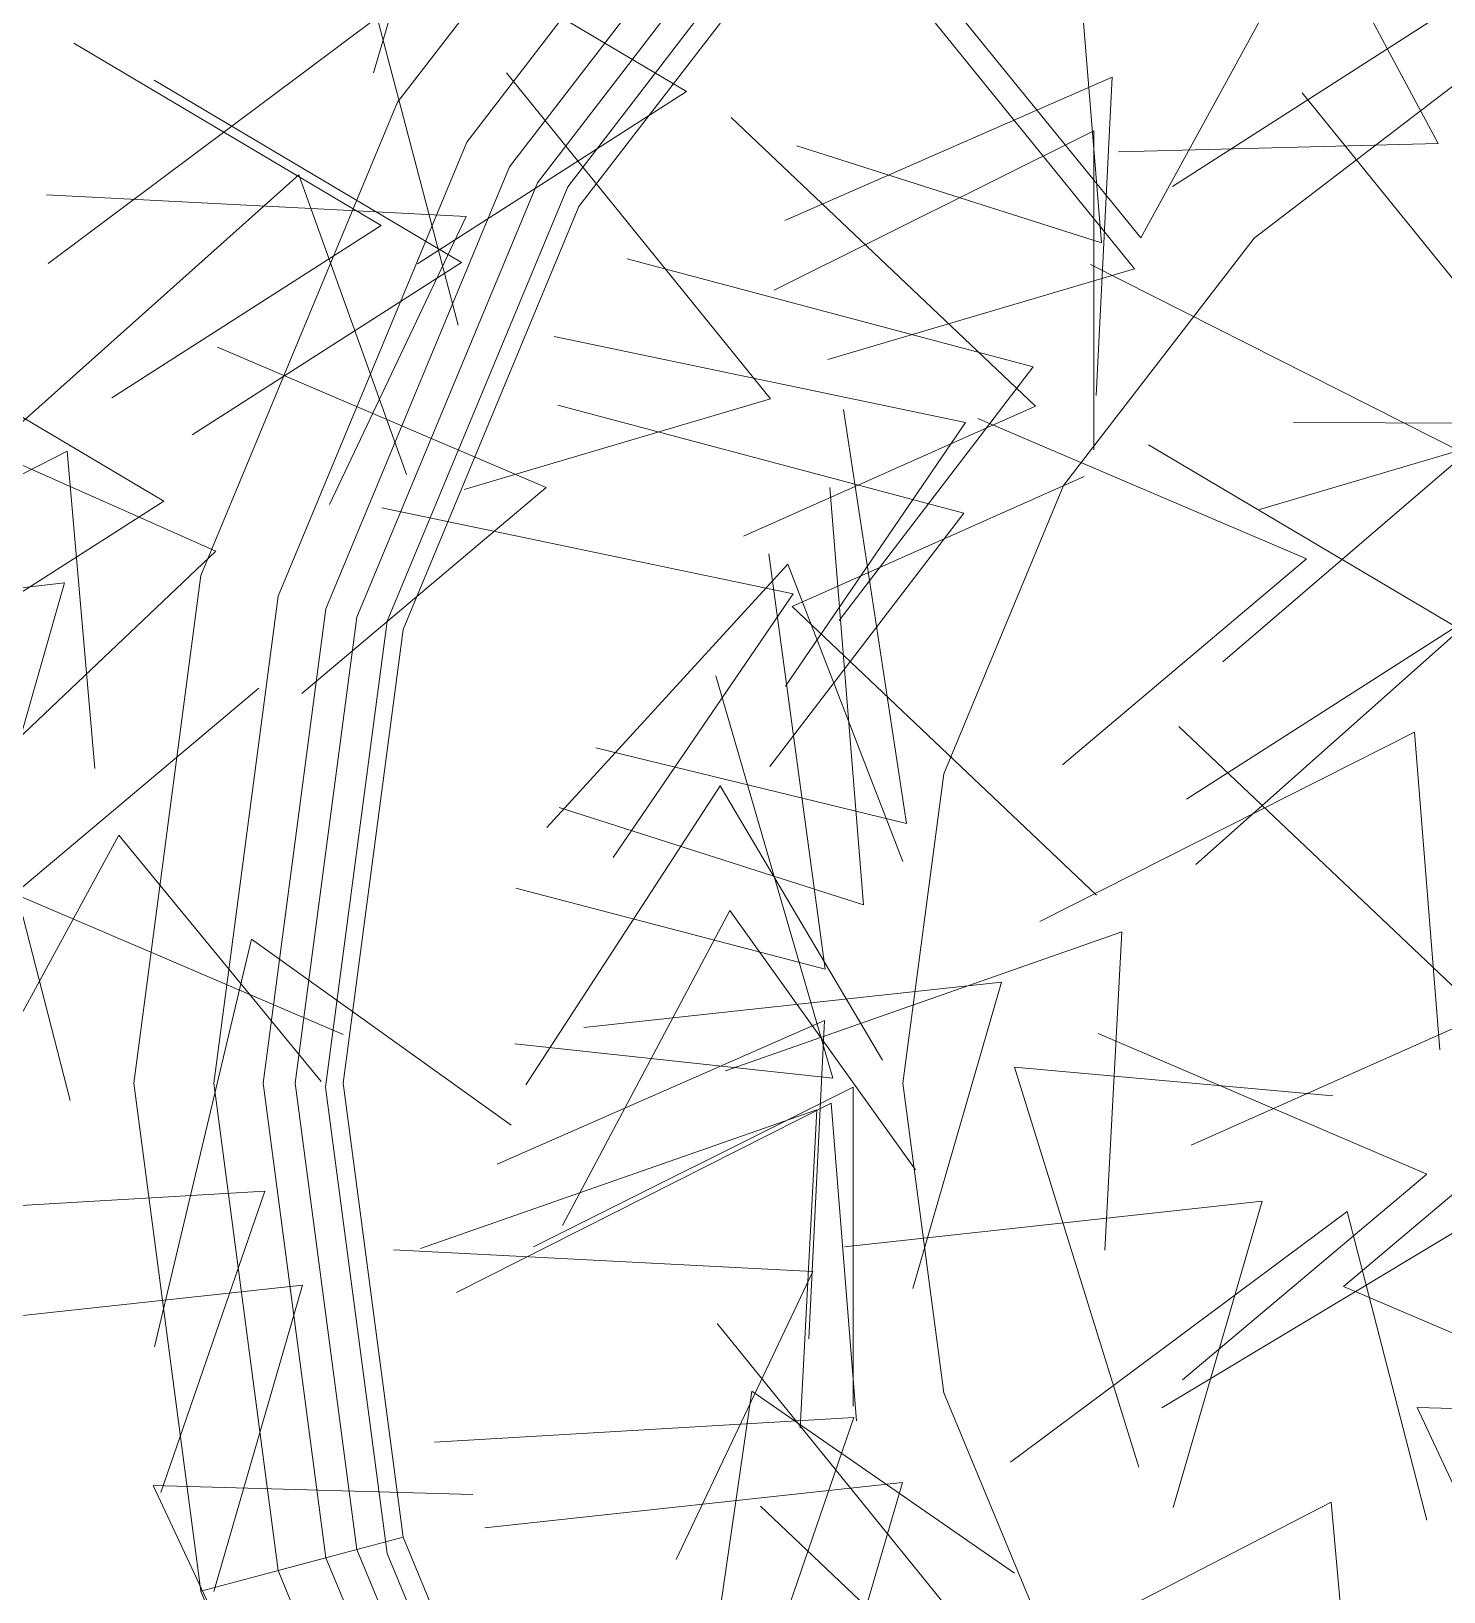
# Model space of a CAD drawing. Extents: x -188 to -80, y -94 to -51.
# Drawn here: x -184.982 to -181.435, y -73.359 to -69.443 of the extents above; entities that cross this region are included whole.
import ezdxf

# ---------------------------------------------------------------- set-up
doc = ezdxf.new("R2010")
doc.units = 0
doc.header["$LTSCALE"] = 96
doc.header["$MEASUREMENT"] = 0
for name, color, linetype, lineweight in [('A-FURN-MAIN-0', 96, 'Continuous', 5), ('A-FURN-MAIN-1', 94, 'Continuous', 5), ('A-FURN-MAIN-\xa0\xa0\xa0\xa0\xa0\xa0-0', 141, 'Continuous', 5)]:
    doc.layers.add(name, color=color, linetype=linetype, lineweight=lineweight)

msp = doc.modelspace()

# ---------------------------------------------------------------- linework, layer by layer
at = {"layer": 'A-FURN-MAIN-0', "invisible_edges": 8}
for points in [[(-182.2524, -69.7454, 14.8), (-181.4498, -69.7249, 14.8), (-181.8717, -68.9354, 14)], [(-181.8717, -68.9354, 14), (-181.4498, -69.7249, 14.8), (-182.2524, -69.7454, 14.8)], [(-182.2524, -69.7454, 14.8), (-181.4498, -69.7249, 14.8), (-181.8717, -68.9354, 14)], [(-181.8717, -68.9354, 14), (-181.4498, -69.7249, 14.8), (-182.2524, -69.7454, 14.8)], [(-182.7016, -69.3394, 8.1792), (-182.196, -69.9609, 8.1792), (-181.691, -69.0382, 7.6)], [(-181.691, -69.0382, 7.6), (-182.196, -69.9609, 8.1792), (-182.7016, -69.3394, 8.1792)], [(-182.7016, -69.3394, 8.1792), (-182.196, -69.9609, 8.1792), (-181.691, -69.0382, 7.6)], [(-181.691, -69.0382, 7.6), (-182.196, -69.9609, 8.1792), (-182.7016, -69.3394, 8.1792)], [(-183.9101, -70.1808, 9.5584), (-184.1137, -69.4083, 9.5584), (-184.9395, -70.026, 9.2)], [(-184.9395, -70.026, 9.2), (-184.1137, -69.4083, 9.5584), (-183.9101, -70.1808, 9.5584)], [(-183.9101, -70.1808, 9.5584), (-184.1137, -69.4083, 9.5584), (-184.9395, -70.026, 9.2)], [(-184.9395, -70.026, 9.2), (-184.1137, -69.4083, 9.5584), (-183.9101, -70.1808, 9.5584)], [(-181.8128, -70.4245, 13.3853), (-181.0099, -70.4271, 13.3853), (-181.4083, -69.4539, 12.8061)], [(-181.4083, -69.4539, 12.8061), (-181.0099, -70.4271, 13.3853), (-181.8128, -70.4245, 13.3853)], [(-181.8128, -70.4245, 13.3853), (-181.0099, -70.4271, 13.3853), (-181.4083, -69.4539, 12.8061)], [(-181.4083, -69.4539, 12.8061), (-181.0099, -70.4271, 13.3853), (-181.8128, -70.4245, 13.3853)], [(-182.3079, -70.3569, 9.2), (-182.2683, -69.5579, 9.2), (-183.0901, -69.918, 8.4)], [(-183.0901, -69.918, 8.4), (-182.2683, -69.5579, 9.2), (-182.3079, -70.3569, 9.2)], [(-182.3079, -70.3569, 9.2), (-182.2683, -69.5579, 9.2), (-183.0901, -69.918, 8.4)], [(-183.0901, -69.918, 8.4), (-182.2683, -69.5579, 9.2), (-182.3079, -70.3569, 9.2)], [(-184.2334, -70.6307, 10.4204), (-183.8901, -69.9075, 10.4204), (-184.9435, -69.8535, 9.8412)], [(-184.9435, -69.8535, 9.8412), (-183.8901, -69.9075, 10.4204), (-184.2334, -70.6307, 10.4204)], [(-184.2334, -70.6307, 10.4204), (-183.8901, -69.9075, 10.4204), (-184.9435, -69.8535, 9.8412)], [(-184.9435, -69.8535, 9.8412), (-183.8901, -69.9075, 10.4204), (-184.2334, -70.6307, 10.4204)], [(-181.99, -71.0254, 12.3441), (-181.3817, -70.5033, 12.3441), (-182.3225, -70.0281, 11.7649)], [(-182.3225, -70.0281, 11.7649), (-181.3817, -70.5033, 12.3441), (-181.99, -71.0254, 12.3441)], [(-181.99, -71.0254, 12.3441), (-181.3817, -70.5033, 12.3441), (-182.3225, -70.0281, 11.7649)], [(-182.3225, -70.0281, 11.7649), (-181.3817, -70.5033, 12.3441), (-181.99, -71.0254, 12.3441)], [(-183.0882, -71.0864, 11.2), (-182.6365, -70.425, 11.2), (-183.6688, -70.209, 10.6208)], [(-183.6688, -70.209, 10.6208), (-182.6365, -70.425, 11.2), (-183.0882, -71.0864, 11.2)], [(-183.0882, -71.0864, 11.2), (-182.6365, -70.425, 11.2), (-183.6688, -70.209, 10.6208)], [(-183.6688, -70.209, 10.6208), (-182.6365, -70.425, 11.2), (-183.0882, -71.0864, 11.2)], [(-184.8224, -71.2933, 7.7792), (-184.8919, -70.4963, 7.7792), (-185.8289, -70.9788, 7.2)], [(-185.8289, -70.9788, 7.2), (-184.8919, -70.4963, 7.7792), (-184.8224, -71.2933, 7.7792)], [(-184.8224, -71.2933, 7.7792), (-184.8919, -70.4963, 7.7792), (-185.8289, -70.9788, 7.2)], [(-185.8289, -70.9788, 7.2), (-184.8919, -70.4963, 7.7792), (-184.8224, -71.2933, 7.7792)], [(-182.3386, -70.5599, 12.0851), (-183.0717, -70.8862, 12.0851), (-182.3074, -71.6104, 11.5059)], [(-182.3074, -71.6104, 11.5059), (-183.0717, -70.8862, 12.0851), (-182.3386, -70.5599, 12.0851)], [(-182.3386, -70.5599, 12.0851), (-183.0717, -70.8862, 12.0851), (-182.3074, -71.6104, 11.5059)], [(-182.3074, -71.6104, 11.5059), (-183.0717, -70.8862, 12.0851), (-182.3386, -70.5599, 12.0851)], [(-183.5211, -71.5163, 13.4971), (-183.0694, -70.8549, 13.4971), (-184.1017, -70.6388, 12.9179)], [(-184.1017, -70.6388, 12.9179), (-183.0694, -70.8549, 13.4971), (-183.5211, -71.5163, 13.4971)], [(-183.5211, -71.5163, 13.4971), (-183.0694, -70.8549, 13.4971), (-184.1017, -70.6388, 12.9179)], [(-184.1017, -70.6388, 12.9179), (-183.0694, -70.8549, 13.4971), (-183.5211, -71.5163, 13.4971)], [(-183.7652, -71.5934, 8.1792), (-182.9885, -71.7961, 8.1792), (-183.1297, -70.7546, 7.6)], [(-183.1297, -70.7546, 7.6), (-182.9885, -71.7961, 8.1792), (-183.7652, -71.5934, 8.1792)], [(-183.7652, -71.5934, 8.1792), (-182.9885, -71.7961, 8.1792), (-183.1297, -70.7546, 7.6)], [(-183.1297, -70.7546, 7.6), (-182.9885, -71.7961, 8.1792), (-183.7652, -71.5934, 8.1792)], [(-182.7935, -71.5262, 9.2), (-183.0827, -70.7799, 9.2), (-183.6872, -71.4412, 8.4)], [(-183.6872, -71.4412, 8.4), (-183.0827, -70.7799, 9.2), (-182.7935, -71.5262, 9.2)], [(-182.7935, -71.5262, 9.2), (-183.0827, -70.7799, 9.2), (-183.6872, -71.4412, 8.4)], [(-183.6872, -71.4412, 8.4), (-183.0827, -70.7799, 9.2), (-182.7935, -71.5262, 9.2)], [(-185.1183, -71.5965, 10.4763), (-184.8985, -70.8271, 10.4763), (-185.9465, -70.9457, 9.8971)], [(-185.9465, -70.9457, 9.8971), (-184.8985, -70.8271, 10.4763), (-185.1183, -71.5965, 10.4763)], [(-185.1183, -71.5965, 10.4763), (-184.8985, -70.8271, 10.4763), (-185.9465, -70.9457, 9.8971)], [(-185.9465, -70.9457, 9.8971), (-184.8985, -70.8271, 10.4763), (-185.1183, -71.5965, 10.4763)], [(-184.4108, -71.0911, 6), (-185.0239, -71.6077, 6), (-184.1989, -71.9603, 5.2)], [(-184.1989, -71.9603, 5.2), (-185.0239, -71.6077, 6), (-184.4108, -71.0911, 6)], [(-184.4108, -71.0911, 6), (-185.0239, -71.6077, 6), (-184.1989, -71.9603, 5.2)], [(-184.1989, -71.9603, 5.2), (-185.0239, -71.6077, 6), (-184.4108, -71.0911, 6)], [(-184.8842, -72.1264, 7.7792), (-185.0837, -71.3515, 7.7792), (-185.9288, -71.9804, 7.2)], [(-185.9288, -71.9804, 7.2), (-185.0837, -71.3515, 7.7792), (-184.8842, -72.1264, 7.7792)], [(-184.8842, -72.1264, 7.7792), (-185.0837, -71.3515, 7.7792), (-185.9288, -71.9804, 7.2)], [(-185.9288, -71.9804, 7.2), (-185.0837, -71.3515, 7.7792), (-184.8842, -72.1264, 7.7792)], [(-182.8444, -72.0251, 9.2), (-183.2524, -71.3361, 9.2), (-183.7399, -72.0871, 8.4)], [(-183.7399, -72.0871, 8.4), (-183.2524, -71.3361, 9.2), (-182.8444, -72.0251, 9.2)], [(-182.8444, -72.0251, 9.2), (-183.2524, -71.3361, 9.2), (-183.7399, -72.0871, 8.4)], [(-183.7399, -72.0871, 8.4), (-183.2524, -71.3361, 9.2), (-182.8444, -72.0251, 9.2)], [(-183.0299, -72.7244, 9.6), (-182.9904, -71.9254, 9.6), (-183.8121, -72.2855, 8.8)], [(-183.8121, -72.2855, 8.8), (-182.9904, -71.9254, 9.6), (-183.0299, -72.7244, 9.6)], [(-183.0299, -72.7244, 9.6), (-182.9904, -71.9254, 9.6), (-183.8121, -72.2855, 8.8)], [(-183.8121, -72.2855, 8.8), (-182.9904, -71.9254, 9.6), (-183.0299, -72.7244, 9.6)], [(-181.7139, -72.1146, 10.0292), (-182.5135, -72.0425, 10.0292), (-182.2015, -73.0465, 9.45)], [(-182.2015, -73.0465, 9.45), (-182.5135, -72.0425, 10.0292), (-181.7139, -72.1146, 10.0292)], [(-181.7139, -72.1146, 10.0292), (-182.5135, -72.0425, 10.0292), (-182.2015, -73.0465, 9.45)], [(-182.2015, -73.0465, 9.45), (-182.5135, -72.0425, 10.0292), (-181.7139, -72.1146, 10.0292)], [(-181.0742, -72.0761, 8.6971), (-181.6873, -72.5926, 8.6971), (-180.8623, -72.9453, 7.8971)], [(-180.8623, -72.9453, 7.8971), (-181.6873, -72.5926, 8.6971), (-181.0742, -72.0761, 8.6971)], [(-181.0742, -72.0761, 8.6971), (-181.6873, -72.5926, 8.6971), (-180.8623, -72.9453, 7.8971)], [(-180.8623, -72.9453, 7.8971), (-181.6873, -72.5926, 8.6971), (-181.0742, -72.0761, 8.6971)], [(-184.6568, -73.1099, 7.2), (-184.3957, -72.3534, 7.2), (-185.4487, -72.4157, 6.6208)], [(-185.4487, -72.4157, 6.6208), (-184.3957, -72.3534, 7.2), (-184.6568, -73.1099, 7.2)], [(-184.6568, -73.1099, 7.2), (-184.3957, -72.3534, 7.2), (-185.4487, -72.4157, 6.6208)], [(-185.4487, -72.4157, 6.6208), (-184.3957, -72.3534, 7.2), (-184.6568, -73.1099, 7.2)], [(-181.4785, -73.1793, 11.5822), (-181.6781, -72.4043, 11.5822), (-182.5231, -73.0333, 11.003)], [(-182.5231, -73.0333, 11.003), (-181.6781, -72.4043, 11.5822), (-181.4785, -73.1793, 11.5822)], [(-181.4785, -73.1793, 11.5822), (-181.6781, -72.4043, 11.5822), (-182.5231, -73.0333, 11.003)], [(-182.5231, -73.0333, 11.003), (-181.6781, -72.4043, 11.5822), (-181.4785, -73.1793, 11.5822)], [(-183.3628, -73.2783, 10.5001), (-183.0194, -72.5551, 10.5001), (-184.0728, -72.5011, 9.9209)], [(-184.0728, -72.5011, 9.9209), (-183.0194, -72.5551, 10.5001), (-183.3628, -73.2783, 10.5001)], [(-183.3628, -73.2783, 10.5001), (-183.0194, -72.5551, 10.5001), (-184.0728, -72.5011, 9.9209)], [(-184.0728, -72.5011, 9.9209), (-183.0194, -72.5551, 10.5001), (-183.3628, -73.2783, 10.5001)], [(-180.6999, -72.9187, 13.85), (-181.5025, -72.8963, 13.85), (-181.1237, -73.7072, 13.05)], [(-181.1237, -73.7072, 13.05), (-181.5025, -72.8963, 13.85), (-180.6999, -72.9187, 13.85)], [(-180.6999, -72.9187, 13.85), (-181.5025, -72.8963, 13.85), (-181.1237, -73.7072, 13.05)], [(-181.1237, -73.7072, 13.05), (-181.5025, -72.8963, 13.85), (-180.6999, -72.9187, 13.85)], [(-183.1773, -73.6781, 6.8), (-182.9163, -72.9215, 6.8), (-183.9692, -72.9838, 6.2208)], [(-183.9692, -72.9838, 6.2208), (-182.9163, -72.9215, 6.8), (-183.1773, -73.6781, 6.8)], [(-183.1773, -73.6781, 6.8), (-182.9163, -72.9215, 6.8), (-183.9692, -72.9838, 6.2208)], [(-183.9692, -72.9838, 6.2208), (-182.9163, -72.9215, 6.8), (-183.1773, -73.6781, 6.8)], [(-183.8729, -73.1146, 7.3206), (-184.6755, -73.0922, 7.3206), (-184.2967, -73.9031, 6.5206)], [(-184.2967, -73.9031, 6.5206), (-184.6755, -73.0922, 7.3206), (-183.8729, -73.1146, 7.3206)], [(-183.8729, -73.1146, 7.3206), (-184.6755, -73.0922, 7.3206), (-184.2967, -73.9031, 6.5206)], [(-184.2967, -73.9031, 6.5206), (-184.6755, -73.0922, 7.3206), (-183.8729, -73.1146, 7.3206)], [(-181.6485, -73.9312, 13.7792), (-181.7179, -73.1342, 13.7792), (-182.6549, -73.6168, 13.2)], [(-182.6549, -73.6168, 13.2), (-181.7179, -73.1342, 13.7792), (-181.6485, -73.9312, 13.7792)], [(-181.6485, -73.9312, 13.7792), (-181.7179, -73.1342, 13.7792), (-182.6549, -73.6168, 13.2)], [(-182.6549, -73.6168, 13.2), (-181.7179, -73.1342, 13.7792), (-181.6485, -73.9312, 13.7792)]]:
    msp.add_3dface(points, dxfattribs=at)
at = {"layer": 'A-FURN-MAIN-1'}
for points, invisible_edges in [([(-179.7063, -67.573, 5.6), (-184.0882, -73.2629, 5.6), (-184.2428, -72.093, 5.6), (-184.0882, -70.9231, 5.6)], 9), ([(-179.7063, -67.573, 5.6), (-184.0882, -73.2629, 5.6), (-184.2428, -72.093, 5.6), (-184.0882, -70.9231, 5.6)], 9), ([(-179.7063, -67.573, 5.6), (-184.0882, -70.9231, 5.6), (-183.635, -69.833, 5.6), (-182.9141, -68.8969, 5.6)], 9), ([(-179.7063, -67.573, 5.6), (-182.9141, -75.2891, 5.6), (-183.635, -74.353, 5.6), (-184.0882, -73.2629, 5.6)], 9), ([(-179.7063, -67.573, 5.6), (-184.0882, -70.9231, 5.6), (-183.635, -69.833, 5.6), (-182.9141, -68.8969, 5.6)], 9), ([(-179.7063, -67.573, 5.6), (-182.9141, -75.2891, 5.6), (-183.635, -74.353, 5.6), (-184.0882, -73.2629, 5.6)], 9), ([(-179.7063, -67.573, 5.6), (-180.8804, -76.459, 5.6), (-181.9746, -76.0074, 5.6), (-182.9141, -75.2891, 5.6)], 9), ([(-179.7063, -67.573, 5.6), (-180.8804, -76.459, 5.6), (-181.9746, -76.0074, 5.6), (-182.9141, -75.2891, 5.6)], 9), ([(-184.9476, -68.893, 7.2), (-183.899, -68.7791, 7.7792), (-184.1223, -69.5476, 7.7792)], 8), ([(-184.1223, -69.5476, 7.7792), (-183.899, -68.7791, 7.7792), (-184.9476, -68.893, 7.2)], 8), ([(-184.9476, -68.893, 7.2), (-183.899, -68.7791, 7.7792), (-184.1223, -69.5476, 7.7792)], 8), ([(-184.1223, -69.5476, 7.7792), (-183.899, -68.7791, 7.7792), (-184.9476, -68.893, 7.2)], 8), ([(-182.38, -68.9266, 11.45), (-182.2951, -69.9741, 12.0292), (-183.0598, -69.7302, 12.0292)], 8), ([(-183.0598, -69.7302, 12.0292), (-182.2951, -69.9741, 12.0292), (-182.38, -68.9266, 11.45)], 8), ([(-182.38, -68.9266, 11.45), (-182.2951, -69.9741, 12.0292), (-183.0598, -69.7302, 12.0292)], 8), ([(-183.0598, -69.7302, 12.0292), (-182.2951, -69.9741, 12.0292), (-182.38, -68.9266, 11.45)], 8), ([(-182.2127, -68.9429, 8.8), (-181.4412, -69.4, 9.6), (-182.1169, -69.8322, 9.6)], 8), ([(-182.1169, -69.8322, 9.6), (-181.4412, -69.4, 9.6), (-182.2127, -68.9429, 8.8)], 8), ([(-182.2127, -68.9429, 8.8), (-181.4412, -69.4, 9.6), (-182.1169, -69.8322, 9.6)], 8), ([(-182.1169, -69.8322, 9.6), (-181.4412, -69.4, 9.6), (-182.2127, -68.9429, 8.8)], 8), ([(-184.1079, -69.1371, 7.1148), (-183.3364, -69.5943, 7.9148), (-184.0121, -70.0265, 7.9148)], 8), ([(-184.0121, -70.0265, 7.9148), (-183.3364, -69.5943, 7.9148), (-184.1079, -69.1371, 7.1148)], 8), ([(-184.1079, -69.1371, 7.1148), (-183.3364, -69.5943, 7.9148), (-184.0121, -70.0265, 7.9148)], 8), ([(-184.0121, -70.0265, 7.9148), (-183.3364, -69.5943, 7.9148), (-184.1079, -69.1371, 7.1148)], 8), ([(-182.8745, -69.2212, 6.2208), (-182.2119, -70.0389, 6.8), (-182.9816, -70.2667, 6.8)], 8), ([(-182.9816, -70.2667, 6.8), (-182.2119, -70.0389, 6.8), (-182.8745, -69.2212, 6.2208)], 8), ([(-182.8745, -69.2212, 6.2208), (-182.2119, -70.0389, 6.8), (-182.9816, -70.2667, 6.8)], 8), ([(-182.9816, -70.2667, 6.8), (-182.2119, -70.0389, 6.8), (-182.8745, -69.2212, 6.2208)], 8), ([(-184.8753, -69.4731, 10.8177), (-184.1037, -69.9303, 11.6177), (-184.7794, -70.3624, 11.6177)], 8), ([(-184.7794, -70.3624, 11.6177), (-184.1037, -69.9303, 11.6177), (-184.8753, -69.4731, 10.8177)], 8), ([(-184.8753, -69.4731, 10.8177), (-184.1037, -69.9303, 11.6177), (-184.7794, -70.3624, 11.6177)], 8), ([(-184.7794, -70.3624, 11.6177), (-184.1037, -69.9303, 11.6177), (-184.8753, -69.4731, 10.8177)], 8), ([(-183.7883, -69.5473, 12.1206), (-183.1257, -70.3651, 12.6998), (-183.8953, -70.5929, 12.6998)], 8), ([(-183.8953, -70.5929, 12.6998), (-183.1257, -70.3651, 12.6998), (-183.7883, -69.5473, 12.1206)], 8), ([(-183.7883, -69.5473, 12.1206), (-183.1257, -70.3651, 12.6998), (-183.8953, -70.5929, 12.6998)], 8), ([(-183.8953, -70.5929, 12.6998), (-183.1257, -70.3651, 12.6998), (-183.7883, -69.5473, 12.1206)], 8), ([(-184.6735, -69.566, 10), (-183.902, -70.0232, 10.8), (-184.5777, -70.4554, 10.8)], 8), ([(-184.5777, -70.4554, 10.8), (-183.902, -70.0232, 10.8), (-184.6735, -69.566, 10)], 8), ([(-184.6735, -69.566, 10), (-183.902, -70.0232, 10.8), (-184.5777, -70.4554, 10.8)], 8), ([(-184.5777, -70.4554, 10.8), (-183.902, -70.0232, 10.8), (-184.6735, -69.566, 10)], 8), ([(-181.7911, -69.5974, 13.2), (-181.1285, -70.4151, 13.7792), (-181.8982, -70.6429, 13.7792)], 8), ([(-181.8982, -70.6429, 13.7792), (-181.1285, -70.4151, 13.7792), (-181.7911, -69.5974, 13.2)], 8), ([(-181.7911, -69.5974, 13.2), (-181.1285, -70.4151, 13.7792), (-181.8982, -70.6429, 13.7792)], 8), ([(-181.8982, -70.6429, 13.7792), (-181.1285, -70.4151, 13.7792), (-181.7911, -69.5974, 13.2)], 8), ([(-183.2245, -69.659, 6.2208), (-182.4602, -70.3833, 6.8), (-183.1933, -70.7096, 6.8)], 8), ([(-183.1933, -70.7096, 6.8), (-182.4602, -70.3833, 6.8), (-183.2245, -69.659, 6.2208)], 8), ([(-183.2245, -69.659, 6.2208), (-182.4602, -70.3833, 6.8), (-183.1933, -70.7096, 6.8)], 8), ([(-183.1933, -70.7096, 6.8), (-182.4602, -70.3833, 6.8), (-183.2245, -69.659, 6.2208)], 8), ([(-183.1168, -70.093, 8.4), (-182.3139, -69.693, 9.2), (-182.3139, -70.493, 9.2)], 8), ([(-182.3139, -70.493, 9.2), (-182.3139, -69.693, 9.2), (-183.1168, -70.093, 8.4)], 8), ([(-183.1168, -70.093, 8.4), (-182.3139, -69.693, 9.2), (-182.3139, -70.493, 9.2)], 8), ([(-182.3139, -70.493, 9.2), (-182.3139, -69.693, 9.2), (-183.1168, -70.093, 8.4)], 8), ([(-185.0791, -70.49, 7.9706), (-184.3103, -69.8033, 8.329), (-184.0401, -70.5552, 8.329)], 8), ([(-184.0401, -70.5552, 8.329), (-184.3103, -69.8033, 8.329), (-185.0791, -70.49, 7.9706)], 8), ([(-185.0791, -70.49, 7.9706), (-184.3103, -69.8033, 8.329), (-184.0401, -70.5552, 8.329)], 8), ([(-184.0401, -70.5552, 8.329), (-184.3103, -69.8033, 8.329), (-185.0791, -70.49, 7.9706)], 8), ([(-183.486, -70.014, 10.6208), (-182.4668, -70.2849, 11.2), (-182.9535, -70.9212, 11.2)], 8), ([(-182.9535, -70.9212, 11.2), (-182.4668, -70.2849, 11.2), (-183.486, -70.014, 10.6208)], 8), ([(-183.486, -70.014, 10.6208), (-182.4668, -70.2849, 11.2), (-182.9535, -70.9212, 11.2)], 8), ([(-182.9535, -70.9212, 11.2), (-182.4668, -70.2849, 11.2), (-183.486, -70.014, 10.6208)], 8), ([(-185.4206, -70.1648, 11.2177), (-184.649, -70.622, 12.0177), (-185.3247, -71.0541, 12.0177)], 8), ([(-185.4206, -70.1648, 11.2177), (-184.649, -70.622, 12.0177), (-185.3247, -71.0541, 12.0177)], 8), ([(-184.5141, -70.2356, 9.4412), (-183.6891, -70.5882, 10.2412), (-184.3022, -71.1047, 10.2412)], 8), ([(-184.3022, -71.1047, 10.2412), (-183.6891, -70.5882, 10.2412), (-184.5141, -70.2356, 9.4412)], 8), ([(-184.5141, -70.2356, 9.4412), (-183.6891, -70.5882, 10.2412), (-184.3022, -71.1047, 10.2412)], 8), ([(-184.3022, -71.1047, 10.2412), (-183.6891, -70.5882, 10.2412), (-184.5141, -70.2356, 9.4412)], 8), ([(-185.4816, -70.3194, 11.8208), (-184.5184, -70.7479, 12.4), (-185.1002, -71.2992, 12.4)], 8), ([(-185.1002, -71.2992, 12.4), (-184.5184, -70.7479, 12.4), (-185.4816, -70.3194, 11.8208)], 8), ([(-185.4816, -70.3194, 11.8208), (-184.5184, -70.7479, 12.4), (-185.1002, -71.2992, 12.4)], 8), ([(-185.1002, -71.2992, 12.4), (-184.5184, -70.7479, 12.4), (-185.4816, -70.3194, 11.8208)], 8), ([(-183.6599, -70.3811, 12.6944), (-182.6408, -70.652, 13.2736), (-183.1274, -71.2883, 13.2736)], 8), ([(-183.1274, -71.2883, 13.2736), (-182.6408, -70.652, 13.2736), (-183.6599, -70.3811, 12.6944)], 8), ([(-183.6599, -70.3811, 12.6944), (-182.6408, -70.652, 13.2736), (-183.1274, -71.2883, 13.2736)], 8), ([(-183.1274, -71.2883, 13.2736), (-182.6408, -70.652, 13.2736), (-183.6599, -70.3811, 12.6944)], 8), ([(-182.9429, -70.3923, 9.1618), (-182.7845, -71.4313, 9.741), (-183.5645, -71.2414, 9.741)], 8), ([(-183.5645, -71.2414, 9.741), (-182.7845, -71.4313, 9.741), (-182.9429, -70.3923, 9.1618)], 8), ([(-182.9429, -70.3923, 9.1618), (-182.7845, -71.4313, 9.741), (-183.5645, -71.2414, 9.741)], 8), ([(-183.5645, -71.2414, 9.741), (-182.7845, -71.4313, 9.741), (-182.9429, -70.3923, 9.1618)], 8), ([(-182.605, -70.4144, 8.1294), (-181.78, -70.7671, 8.9294), (-182.3931, -71.2836, 8.9294)], 8), ([(-182.3931, -71.2836, 8.9294), (-181.78, -70.7671, 8.9294), (-182.605, -70.4144, 8.1294)], 8), ([(-182.605, -70.4144, 8.1294), (-181.78, -70.7671, 8.9294), (-182.3931, -71.2836, 8.9294)], 8), ([(-182.3931, -71.2836, 8.9294), (-181.78, -70.7671, 8.9294), (-182.605, -70.4144, 8.1294)], 8), ([(-182.177, -70.4804, 13.8324), (-181.4054, -70.9376, 14.6324), (-182.0811, -71.3697, 14.6324)], 8), ([(-182.0811, -71.3697, 14.6324), (-181.4054, -70.9376, 14.6324), (-182.177, -70.4804, 13.8324)], 8), ([(-182.177, -70.4804, 13.8324), (-181.4054, -70.9376, 14.6324), (-182.0811, -71.3697, 14.6324)], 8), ([(-182.0811, -71.3697, 14.6324), (-181.4054, -70.9376, 14.6324), (-182.177, -70.4804, 13.8324)], 8), ([(-182.9771, -70.5876, 7.6), (-182.8922, -71.6352, 8.1792), (-183.6568, -71.3912, 8.1792)], 8), ([(-183.6568, -71.3912, 8.1792), (-182.8922, -71.6352, 8.1792), (-182.9771, -70.5876, 7.6)], 8), ([(-182.9771, -70.5876, 7.6), (-182.8922, -71.6352, 8.1792), (-183.6568, -71.3912, 8.1792)], 8), ([(-183.6568, -71.3912, 8.1792), (-182.8922, -71.6352, 8.1792), (-182.9771, -70.5876, 7.6)], 8), ([(-182.058, -71.5339, 11.7853), (-181.2709, -70.8342, 12.3645), (-181.0046, -71.5889, 12.3645)], 8), ([(-181.0046, -71.5889, 12.3645), (-181.2709, -70.8342, 12.3645), (-182.058, -71.5339, 11.7853)], 8), ([(-182.058, -71.5339, 11.7853), (-181.2709, -70.8342, 12.3645), (-181.0046, -71.5889, 12.3645)], 8), ([(-181.0046, -71.5889, 12.3645), (-181.2709, -70.8342, 12.3645), (-182.058, -71.5339, 11.7853)], 8), ([(-183.2633, -71.0607, 9.8882), (-182.9698, -72.0702, 10.4674), (-183.768, -71.9836, 10.4674)], 8), ([(-183.768, -71.9836, 10.4674), (-182.9698, -72.0702, 10.4674), (-183.2633, -71.0607, 9.8882)], 8), ([(-183.2633, -71.0607, 9.8882), (-182.9698, -72.0702, 10.4674), (-183.768, -71.9836, 10.4674)], 8), ([(-183.768, -71.9836, 10.4674), (-182.9698, -72.0702, 10.4674), (-183.2633, -71.0607, 9.8882)], 8), ([(-182.101, -71.1875, 12.3059), (-181.3367, -71.9118, 12.8851), (-182.0698, -72.238, 12.8851)], 8), ([(-182.0698, -72.238, 12.8851), (-181.3367, -71.9118, 12.8851), (-182.101, -71.1875, 12.3059)], 8), ([(-182.101, -71.1875, 12.3059), (-181.3367, -71.9118, 12.8851), (-182.0698, -72.238, 12.8851)], 8), ([(-182.0698, -72.238, 12.8851), (-181.3367, -71.9118, 12.8851), (-182.101, -71.1875, 12.3059)], 8), ([(-182.4498, -71.6767, 12.1323), (-181.509, -71.2015, 12.7115), (-181.4458, -71.999, 12.7115)], 8), ([(-181.4458, -71.999, 12.7115), (-181.509, -71.2015, 12.7115), (-182.4498, -71.6767, 12.1323)], 8), ([(-182.4498, -71.6767, 12.1323), (-181.509, -71.2015, 12.7115), (-181.4458, -71.999, 12.7115)], 8), ([(-181.4458, -71.999, 12.7115), (-181.509, -71.2015, 12.7115), (-182.4498, -71.6767, 12.1323)], 8), ([(-185.2544, -72.365, 9.2), (-184.7621, -71.4606, 9.5584), (-184.2539, -72.0782, 9.5584)], 8), ([(-184.2539, -72.0782, 9.5584), (-184.7621, -71.4606, 9.5584), (-185.2544, -72.365, 9.2)], 8), ([(-185.2544, -72.365, 9.2), (-184.7621, -71.4606, 9.5584), (-184.2539, -72.0782, 9.5584)], 8), ([(-184.2539, -72.0782, 9.5584), (-184.7621, -71.4606, 9.5584), (-185.2544, -72.365, 9.2)], 8), ([(-183.6483, -72.4395, 8.4), (-183.2281, -71.6492, 9.2), (-182.7616, -72.3003, 9.2)], 8), ([(-182.7616, -72.3003, 9.2), (-183.2281, -71.6492, 9.2), (-183.6483, -72.4395, 8.4)], 8), ([(-183.6483, -72.4395, 8.4), (-183.2281, -71.6492, 9.2), (-182.7616, -72.3003, 9.2)], 8), ([(-182.7616, -72.3003, 9.2), (-183.2281, -71.6492, 9.2), (-183.6483, -72.4395, 8.4)], 8), ([(-183.2393, -72.0514, 11.6792), (-182.2441, -71.7029, 12.2584), (-182.2863, -72.5018, 12.2584)], 8), ([(-182.2863, -72.5018, 12.2584), (-182.2441, -71.7029, 12.2584), (-183.2393, -72.0514, 11.6792)], 8), ([(-183.2393, -72.0514, 11.6792), (-182.2441, -71.7029, 12.2584), (-182.2863, -72.5018, 12.2584)], 8), ([(-182.2863, -72.5018, 12.2584), (-182.2441, -71.7029, 12.2584), (-183.2393, -72.0514, 11.6792)], 8), ([(-184.6723, -72.744, 11.4058), (-184.429, -71.7213, 11.985), (-183.777, -72.1882, 11.985)], 8), ([(-183.777, -72.1882, 11.985), (-184.429, -71.7213, 11.985), (-184.6723, -72.744, 11.4058)], 8), ([(-184.6723, -72.744, 11.4058), (-184.429, -71.7213, 11.985), (-183.777, -72.1882, 11.985)], 8), ([(-183.777, -72.1882, 11.985), (-184.429, -71.7213, 11.985), (-184.6723, -72.744, 11.4058)], 8), ([(-183.5942, -71.9432, 13.5167), (-182.5456, -71.8293, 14.0959), (-182.7689, -72.5977, 14.0959)], 8), ([(-183.5942, -71.9432, 13.5167), (-182.5456, -71.8293, 14.0959), (-182.7689, -72.5977, 14.0959)], 8), ([(-182.3033, -71.9581, 12.7706), (-181.4783, -72.3108, 13.5706), (-182.0914, -72.8273, 13.5706)], 8), ([(-182.0914, -72.8273, 13.5706), (-181.4783, -72.3108, 13.5706), (-182.3033, -71.9581, 12.7706)], 8), ([(-182.3033, -71.9581, 12.7706), (-181.4783, -72.3108, 13.5706), (-182.0914, -72.8273, 13.5706)], 8), ([(-182.0914, -72.8273, 13.5706), (-181.4783, -72.3108, 13.5706), (-182.3033, -71.9581, 12.7706)], 8), ([(-183.7209, -72.493, 8.8), (-182.918, -72.093, 9.6), (-182.918, -72.893, 9.6)], 8), ([(-182.918, -72.893, 9.6), (-182.918, -72.093, 9.6), (-183.7209, -72.493, 8.8)], 8), ([(-183.7209, -72.493, 8.8), (-182.918, -72.093, 9.6), (-182.918, -72.893, 9.6)], 8), ([(-182.918, -72.893, 9.6), (-182.918, -72.093, 9.6), (-183.7209, -72.493, 8.8)], 8), ([(-183.9144, -72.6077, 9.7267), (-182.9736, -72.1325, 10.3059), (-182.9104, -72.93, 10.3059)], 8), ([(-182.9104, -72.93, 10.3059), (-182.9736, -72.1325, 10.3059), (-183.9144, -72.6077, 9.7267)], 8), ([(-183.9144, -72.6077, 9.7267), (-182.9736, -72.1325, 10.3059), (-182.9104, -72.93, 10.3059)], 8), ([(-182.9104, -72.93, 10.3059), (-182.9736, -72.1325, 10.3059), (-183.9144, -72.6077, 9.7267)], 8), ([(-184.0046, -72.4977, 10.6208), (-183.0094, -72.1492, 11.2), (-183.0516, -72.9481, 11.2)], 8), ([(-183.0516, -72.9481, 11.2), (-183.0094, -72.1492, 11.2), (-184.0046, -72.4977, 10.6208)], 8), ([(-184.0046, -72.4977, 10.6208), (-183.0094, -72.1492, 11.2), (-183.0516, -72.9481, 11.2)], 8), ([(-183.0516, -72.9481, 11.2), (-183.0094, -72.1492, 11.2), (-184.0046, -72.4977, 10.6208)], 8), ([(-182.1431, -72.8975, 12.1323), (-181.24, -72.3544, 12.7115), (-181.118, -73.1451, 12.7115)], 8), ([(-181.118, -73.1451, 12.7115), (-181.24, -72.3544, 12.7115), (-182.1431, -72.8975, 12.1323)], 8), ([(-182.1431, -72.8975, 12.1323), (-181.24, -72.3544, 12.7115), (-181.118, -73.1451, 12.7115)], 8), ([(-181.118, -73.1451, 12.7115), (-181.24, -72.3544, 12.7115), (-182.1431, -72.8975, 12.1323)], 8), ([(-182.9403, -72.493, 13.2), (-181.8917, -72.3791, 13.7792), (-182.1151, -73.1476, 13.7792)], 8), ([(-182.1151, -73.1476, 13.7792), (-181.8917, -72.3791, 13.7792), (-182.9403, -72.493, 13.2)], 8), ([(-182.9403, -72.493, 13.2), (-181.8917, -72.3791, 13.7792), (-182.1151, -73.1476, 13.7792)], 8), ([(-182.1151, -73.1476, 13.7792), (-181.8917, -72.3791, 13.7792), (-182.9403, -72.493, 13.2)], 8), ([(-185.349, -72.7034, 6.6208), (-184.3005, -72.5895, 7.2), (-184.5238, -73.358, 7.2)], 8), ([(-184.5238, -73.358, 7.2), (-184.3005, -72.5895, 7.2), (-185.349, -72.7034, 6.6208)], 8), ([(-185.349, -72.7034, 6.6208), (-184.3005, -72.5895, 7.2), (-184.5238, -73.358, 7.2)], 8), ([(-184.5238, -73.358, 7.2), (-184.3005, -72.5895, 7.2), (-185.349, -72.7034, 6.6208)], 8), ([(-183.2597, -72.6858, 7.6), (-182.5971, -73.5036, 8.1792), (-183.3668, -73.7314, 8.1792)], 8), ([(-183.3668, -73.7314, 8.1792), (-182.5971, -73.5036, 8.1792), (-183.2597, -72.6858, 7.6)], 8), ([(-183.2597, -72.6858, 7.6), (-182.5971, -73.5036, 8.1792), (-183.3668, -73.7314, 8.1792)], 8), ([(-183.3668, -73.7314, 8.1792), (-182.5971, -73.5036, 8.1792), (-183.2597, -72.6858, 7.6)], 8), ([(-183.3017, -73.7403, 8.4), (-183.1728, -72.8552, 9.2), (-182.5137, -73.312, 9.2)], 8), ([(-182.5137, -73.312, 9.2), (-183.1728, -72.8552, 9.2), (-183.3017, -73.7403, 8.4)], 8), ([(-183.3017, -73.7403, 8.4), (-183.1728, -72.8552, 9.2), (-182.5137, -73.312, 9.2)], 8), ([(-182.5137, -73.312, 9.2), (-183.1728, -72.8552, 9.2), (-183.3017, -73.7403, 8.4)], 8), ([(-183.8433, -73.1982, 6.2208), (-182.7947, -73.0843, 6.8), (-183.0181, -73.8528, 6.8)], 8), ([(-183.0181, -73.8528, 6.8), (-182.7947, -73.0843, 6.8), (-183.8433, -73.1982, 6.2208)], 8), ([(-183.8433, -73.1982, 6.2208), (-182.7947, -73.0843, 6.8), (-183.0181, -73.8528, 6.8)], 8), ([(-183.0181, -73.8528, 6.8), (-182.7947, -73.0843, 6.8), (-183.8433, -73.1982, 6.2208)], 8), ([(-183.1512, -73.1441, 7.6), (-182.3869, -73.8684, 8.1792), (-183.12, -74.1946, 8.1792)], 8), ([(-183.12, -74.1946, 8.1792), (-182.3869, -73.8684, 8.1792), (-183.1512, -73.1441, 7.6)], 8), ([(-183.1512, -73.1441, 7.6), (-182.3869, -73.8684, 8.1792), (-183.12, -74.1946, 8.1792)], 8), ([(-183.12, -74.1946, 8.1792), (-182.3869, -73.8684, 8.1792), (-183.1512, -73.1441, 7.6)], 8)]:
    msp.add_3dface(points, dxfattribs=dict(at, invisible_edges=invisible_edges))
at = {"layer": 'A-FURN-MAIN-\xa0\xa0\xa0\xa0\xa0\xa0-0'}
for points, invisible_edges in [([(-179.7826, -76.603, 5.6), (-182.9904, -68.8869, 5.6), (-182.0508, -68.1686, 5.6), (-180.9567, -67.717, 5.6)], 9), ([(-179.7826, -76.603, 5.6), (-182.9904, -68.8869, 5.6), (-182.0508, -68.1686, 5.6), (-180.9567, -67.717, 5.6)], 9), ([(-184.1285, -69.583, 4), (-184.0625, -69.621, 3.1318), (-183.2771, -68.6012, 3.1318), (-183.331, -68.5475, 4)], 15), ([(-184.0625, -69.621, 4.8682), (-184.1285, -69.583, 4), (-183.331, -68.5475, 4), (-183.2771, -68.6012, 4.8682)], 7), ([(-184.1285, -69.583, 4), (-184.0625, -69.621, 3.1318), (-183.2771, -68.6012, 3.1318), (-183.331, -68.5475, 4)], 15), ([(-184.0625, -69.621, 4.8682), (-184.1285, -69.583, 4), (-183.331, -68.5475, 4), (-183.2771, -68.6012, 4.8682)], 7), ([(-184.0625, -69.621, 3.1318), (-183.8664, -69.7338, 2.2899), (-183.117, -68.7607, 2.2899), (-183.2771, -68.6012, 3.1318)], 15), ([(-184.0625, -69.621, 4.8682), (-183.8887, -69.721, 4.8682), (-183.1352, -68.7426, 4.8682), (-183.2771, -68.6012, 4.8682)], 5), ([(-183.7809, -69.783, 6), (-184.0625, -69.621, 4.8682), (-183.2771, -68.6012, 4.8682), (-183.0471, -68.8303, 6)], 5), ([(-184.0625, -69.621, 3.1318), (-183.8664, -69.7338, 2.2899), (-183.117, -68.7607, 2.2899), (-183.2771, -68.6012, 3.1318)], 15), ([(-184.0625, -69.621, 4.8682), (-183.8887, -69.721, 4.8682), (-183.1352, -68.7426, 4.8682), (-183.2771, -68.6012, 4.8682)], 5), ([(-183.7809, -69.783, 6), (-184.0625, -69.621, 4.8682), (-183.2771, -68.6012, 4.8682), (-183.0471, -68.8303, 6)], 5), ([(-183.8887, -69.721, 4.8682), (-183.607, -69.883, 6), (-182.9052, -68.9717, 6), (-183.1352, -68.7426, 4.8682)], 5), ([(-183.8887, -69.721, 4.8682), (-183.607, -69.883, 6), (-182.9052, -68.9717, 6), (-183.1352, -68.7426, 4.8682)], 5), ([(-183.8664, -69.7338, 2.2899), (-183.5463, -69.9179, 1.5), (-182.8556, -69.0211, 1.5), (-183.117, -68.7607, 2.2899)], 15), ([(-183.8664, -69.7338, 2.2899), (-183.5463, -69.9179, 1.5), (-182.8556, -69.0211, 1.5), (-183.117, -68.7607, 2.2899)], 15), ([(-182.5009, -69.3746, 0.7861), (-182.0635, -69.8104, 0.1698), (-181.3954, -69.2996, 0.1698), (-181.7047, -68.7659, 0.7861)], 15), ([(-182.5009, -69.3746, 0.7861), (-182.0635, -69.8104, 0.1698), (-181.3954, -69.2996, 0.1698), (-181.7047, -68.7659, 0.7861)], 15), ([(-183.607, -69.883, 6), (-183.7809, -69.783, 6), (-183.0471, -68.8303, 6), (-182.9052, -68.9717, 6)], 5), ([(-183.607, -69.883, 6), (-183.7809, -69.783, 6), (-183.0471, -68.8303, 6), (-182.9052, -68.9717, 6)], 5), ([(-179.7826, -76.603, 5.6), (-184.1645, -70.9131, 5.6), (-183.7113, -69.823, 5.6), (-182.9904, -68.8869, 5.6)], 9), ([(-179.7826, -76.603, 5.6), (-184.1645, -70.9131, 5.6), (-183.7113, -69.823, 5.6), (-182.9904, -68.8869, 5.6)], 9), ([(-183.5463, -69.9179, 1.5), (-183.1118, -70.1679, 0.7861), (-182.5009, -69.3746, 0.7861), (-182.8556, -69.0211, 1.5)], 15), ([(-183.5463, -69.9179, 1.5), (-183.1118, -70.1679, 0.7861), (-182.5009, -69.3746, 0.7861), (-182.8556, -69.0211, 1.5)], 15), ([(-182.0635, -69.8104, 0.1698), (-181.9117, -69.9617), (-181.2881, -69.4849), (-181.3954, -69.2996, 0.1698)], 13), ([(-182.0635, -69.8104, 0.1698), (-181.9117, -69.9617), (-181.2881, -69.4849), (-181.3954, -69.2996, 0.1698)], 13), ([(-183.1118, -70.1679, 0.7861), (-182.5761, -70.476, 0.1698), (-182.0635, -69.8104, 0.1698), (-182.5009, -69.3746, 0.7861)], 15), ([(-183.1118, -70.1679, 0.7861), (-182.5761, -70.476, 0.1698), (-182.0635, -69.8104, 0.1698), (-182.5009, -69.3746, 0.7861)], 15), ([(-184.6298, -70.7889, 4), (-184.5562, -70.8086, 3.1318), (-184.0625, -69.621, 3.1318), (-184.1285, -69.583, 4)], 15), ([(-184.5562, -70.8086, 4.8682), (-184.6298, -70.7889, 4), (-184.1285, -69.583, 4), (-184.0625, -69.621, 4.8682)], 7), ([(-184.6298, -70.7889, 4), (-184.5562, -70.8086, 3.1318), (-184.0625, -69.621, 3.1318), (-184.1285, -69.583, 4)], 15), ([(-184.5562, -70.8086, 4.8682), (-184.6298, -70.7889, 4), (-184.1285, -69.583, 4), (-184.0625, -69.621, 4.8682)], 7), ([(-184.5562, -70.8086, 3.1318), (-184.3375, -70.8669, 2.2899), (-183.8664, -69.7338, 2.2899), (-184.0625, -69.621, 3.1318)], 15), ([(-184.5562, -70.8086, 4.8682), (-184.3623, -70.8603, 4.8682), (-183.8887, -69.721, 4.8682), (-184.0625, -69.621, 4.8682)], 5), ([(-184.2421, -70.8924, 6), (-184.5562, -70.8086, 4.8682), (-184.0625, -69.621, 4.8682), (-183.7809, -69.783, 6)], 5), ([(-184.5562, -70.8086, 3.1318), (-184.3375, -70.8669, 2.2899), (-183.8664, -69.7338, 2.2899), (-184.0625, -69.621, 3.1318)], 15), ([(-184.5562, -70.8086, 4.8682), (-184.3623, -70.8603, 4.8682), (-183.8887, -69.721, 4.8682), (-184.0625, -69.621, 4.8682)], 5), ([(-184.2421, -70.8924, 6), (-184.5562, -70.8086, 4.8682), (-184.0625, -69.621, 4.8682), (-183.7809, -69.783, 6)], 5), ([(-184.3623, -70.8603, 4.8682), (-184.0482, -70.9442, 6), (-183.607, -69.883, 6), (-183.8887, -69.721, 4.8682)], 5), ([(-184.3623, -70.8603, 4.8682), (-184.0482, -70.9442, 6), (-183.607, -69.883, 6), (-183.8887, -69.721, 4.8682)], 5), ([(-184.3375, -70.8669, 2.2899), (-183.9804, -70.9623, 1.5), (-183.5463, -69.9179, 1.5), (-183.8664, -69.7338, 2.2899)], 15), ([(-184.3375, -70.8669, 2.2899), (-183.9804, -70.9623, 1.5), (-183.5463, -69.9179, 1.5), (-183.8664, -69.7338, 2.2899)], 15), ([(-184.0482, -70.9442, 6), (-184.2421, -70.8924, 6), (-183.7809, -69.783, 6), (-183.607, -69.883, 6)], 5), ([(-184.0482, -70.9442, 6), (-184.2421, -70.8924, 6), (-183.7809, -69.783, 6), (-183.607, -69.883, 6)], 5), ([(-182.5761, -70.476, 0.1698), (-182.3902, -70.583), (-181.9117, -69.9617), (-182.0635, -69.8104, 0.1698)], 13), ([(-182.5761, -70.476, 0.1698), (-182.3902, -70.583), (-181.9117, -69.9617), (-182.0635, -69.8104, 0.1698)], 13), ([(-183.9804, -70.9623, 1.5), (-183.4958, -71.0917, 0.7861), (-183.1118, -70.1679, 0.7861), (-183.5463, -69.9179, 1.5)], 15), ([(-183.9804, -70.9623, 1.5), (-183.4958, -71.0917, 0.7861), (-183.1118, -70.1679, 0.7861), (-183.5463, -69.9179, 1.5)], 15), ([(-183.4958, -71.0917, 0.7861), (-182.8984, -71.2512, 0.1698), (-182.5761, -70.476, 0.1698), (-183.1118, -70.1679, 0.7861)], 15), ([(-183.4958, -71.0917, 0.7861), (-182.8984, -71.2512, 0.1698), (-182.5761, -70.476, 0.1698), (-183.1118, -70.1679, 0.7861)], 15), ([(-182.8984, -71.2512, 0.1698), (-182.691, -71.3065), (-182.3902, -70.583), (-182.5761, -70.476, 0.1698)], 13), ([(-182.8984, -71.2512, 0.1698), (-182.691, -71.3065), (-182.3902, -70.583), (-182.5761, -70.476, 0.1698)], 13), ([(-184.8008, -72.083, 4), (-184.7246, -72.083, 3.1318), (-184.5562, -70.8086, 3.1318), (-184.6298, -70.7889, 4)], 15), ([(-184.7246, -72.083, 4.8682), (-184.8008, -72.083, 4), (-184.6298, -70.7889, 4), (-184.5562, -70.8086, 4.8682)], 7), ([(-184.8008, -72.083, 4), (-184.7246, -72.083, 3.1318), (-184.5562, -70.8086, 3.1318), (-184.6298, -70.7889, 4)], 15), ([(-184.7246, -72.083, 4.8682), (-184.8008, -72.083, 4), (-184.6298, -70.7889, 4), (-184.5562, -70.8086, 4.8682)], 7), ([(-184.7246, -72.083, 3.1318), (-184.4982, -72.083, 2.2899), (-184.3375, -70.8669, 2.2899), (-184.5562, -70.8086, 3.1318)], 15), ([(-184.7246, -72.083, 4.8682), (-184.5239, -72.083, 4.8682), (-184.3623, -70.8603, 4.8682), (-184.5562, -70.8086, 4.8682)], 5), ([(-184.3994, -72.083, 6), (-184.7246, -72.083, 4.8682), (-184.5562, -70.8086, 4.8682), (-184.2421, -70.8924, 6)], 5), ([(-184.7246, -72.083, 3.1318), (-184.4982, -72.083, 2.2899), (-184.3375, -70.8669, 2.2899), (-184.5562, -70.8086, 3.1318)], 15), ([(-184.7246, -72.083, 4.8682), (-184.5239, -72.083, 4.8682), (-184.3623, -70.8603, 4.8682), (-184.5562, -70.8086, 4.8682)], 5), ([(-184.3994, -72.083, 6), (-184.7246, -72.083, 4.8682), (-184.5562, -70.8086, 4.8682), (-184.2421, -70.8924, 6)], 5), ([(-184.5239, -72.083, 4.8682), (-184.1986, -72.083, 6), (-184.0482, -70.9442, 6), (-184.3623, -70.8603, 4.8682)], 5), ([(-184.5239, -72.083, 4.8682), (-184.1986, -72.083, 6), (-184.0482, -70.9442, 6), (-184.3623, -70.8603, 4.8682)], 5), ([(-184.4982, -72.083, 2.2899), (-184.1285, -72.083, 1.5), (-183.9804, -70.9623, 1.5), (-184.3375, -70.8669, 2.2899)], 15), ([(-184.4982, -72.083, 2.2899), (-184.1285, -72.083, 1.5), (-183.9804, -70.9623, 1.5), (-184.3375, -70.8669, 2.2899)], 15), ([(-184.1986, -72.083, 6), (-184.3994, -72.083, 6), (-184.2421, -70.8924, 6), (-184.0482, -70.9442, 6)], 5), ([(-184.1986, -72.083, 6), (-184.3994, -72.083, 6), (-184.2421, -70.8924, 6), (-184.0482, -70.9442, 6)], 5), ([(-179.7826, -76.603, 5.6), (-184.1645, -73.2529, 5.6), (-184.3191, -72.083, 5.6), (-184.1645, -70.9131, 5.6)], 9), ([(-179.7826, -76.603, 5.6), (-184.1645, -73.2529, 5.6), (-184.3191, -72.083, 5.6), (-184.1645, -70.9131, 5.6)], 9), ([(-184.1285, -72.083, 1.5), (-183.6268, -72.083, 0.7861), (-183.4958, -71.0917, 0.7861), (-183.9804, -70.9623, 1.5)], 15), ([(-184.1285, -72.083, 1.5), (-183.6268, -72.083, 0.7861), (-183.4958, -71.0917, 0.7861), (-183.9804, -70.9623, 1.5)], 15), ([(-183.6268, -72.083, 0.7861), (-183.0083, -72.083, 0.1698), (-182.8984, -71.2512, 0.1698), (-183.4958, -71.0917, 0.7861)], 15), ([(-183.6268, -72.083, 0.7861), (-183.0083, -72.083, 0.1698), (-182.8984, -71.2512, 0.1698), (-183.4958, -71.0917, 0.7861)], 15), ([(-183.0083, -72.083, 0.1698), (-182.7935, -72.083), (-182.691, -71.3065), (-182.8984, -71.2512, 0.1698)], 13), ([(-183.0083, -72.083, 0.1698), (-182.7935, -72.083), (-182.691, -71.3065), (-182.8984, -71.2512, 0.1698)], 13), ([(-184.6298, -73.3771, 4), (-184.5562, -73.3574, 3.1318), (-184.7246, -72.083, 3.1318), (-184.8008, -72.083, 4)], 15), ([(-184.5562, -73.3574, 4.8682), (-184.6298, -73.3771, 4), (-184.8008, -72.083, 4), (-184.7246, -72.083, 4.8682)], 7), ([(-184.6298, -73.3771, 4), (-184.5562, -73.3574, 3.1318), (-184.7246, -72.083, 3.1318), (-184.8008, -72.083, 4)], 15), ([(-184.5562, -73.3574, 4.8682), (-184.6298, -73.3771, 4), (-184.8008, -72.083, 4), (-184.7246, -72.083, 4.8682)], 7), ([(-184.5562, -73.3574, 3.1318), (-184.3375, -73.299, 2.2899), (-184.4982, -72.083, 2.2899), (-184.7246, -72.083, 3.1318)], 15), ([(-184.5562, -73.3574, 4.8682), (-184.3623, -73.3057, 4.8682), (-184.5239, -72.083, 4.8682), (-184.7246, -72.083, 4.8682)], 5), ([(-184.2421, -73.2736, 6), (-184.5562, -73.3574, 4.8682), (-184.7246, -72.083, 4.8682), (-184.3994, -72.083, 6)], 5), ([(-184.5562, -73.3574, 3.1318), (-184.3375, -73.299, 2.2899), (-184.4982, -72.083, 2.2899), (-184.7246, -72.083, 3.1318)], 15), ([(-184.5562, -73.3574, 4.8682), (-184.3623, -73.3057, 4.8682), (-184.5239, -72.083, 4.8682), (-184.7246, -72.083, 4.8682)], 5), ([(-184.2421, -73.2736, 6), (-184.5562, -73.3574, 4.8682), (-184.7246, -72.083, 4.8682), (-184.3994, -72.083, 6)], 5), ([(-184.3623, -73.3057, 4.8682), (-184.0482, -73.2218, 6), (-184.1986, -72.083, 6), (-184.5239, -72.083, 4.8682)], 4), ([(-184.3623, -73.3057, 4.8682), (-184.0482, -73.2218, 6), (-184.1986, -72.083, 6), (-184.5239, -72.083, 4.8682)], 4), ([(-184.3375, -73.299, 2.2899), (-183.9804, -73.2037, 1.5), (-184.1285, -72.083, 1.5), (-184.4982, -72.083, 2.2899)], 15), ([(-184.3375, -73.299, 2.2899), (-183.9804, -73.2037, 1.5), (-184.1285, -72.083, 1.5), (-184.4982, -72.083, 2.2899)], 15), ([(-184.0482, -73.2218, 6), (-184.2421, -73.2736, 6), (-184.3994, -72.083, 6), (-184.1986, -72.083, 6)], 5), ([(-184.0482, -73.2218, 6), (-184.2421, -73.2736, 6), (-184.3994, -72.083, 6), (-184.1986, -72.083, 6)], 5), ([(-183.9804, -73.2037, 1.5), (-183.4958, -73.0743, 0.7861), (-183.6268, -72.083, 0.7861), (-184.1285, -72.083, 1.5)], 15), ([(-183.9804, -73.2037, 1.5), (-183.4958, -73.0743, 0.7861), (-183.6268, -72.083, 0.7861), (-184.1285, -72.083, 1.5)], 15), ([(-183.4958, -73.0743, 0.7861), (-182.8984, -72.9148, 0.1698), (-183.0083, -72.083, 0.1698), (-183.6268, -72.083, 0.7861)], 15), ([(-183.4958, -73.0743, 0.7861), (-182.8984, -72.9148, 0.1698), (-183.0083, -72.083, 0.1698), (-183.6268, -72.083, 0.7861)], 15), ([(-182.8984, -72.9148, 0.1698), (-182.691, -72.8595), (-182.7935, -72.083), (-183.0083, -72.083, 0.1698)], 13), ([(-182.8984, -72.9148, 0.1698), (-182.691, -72.8595), (-182.7935, -72.083), (-183.0083, -72.083, 0.1698)], 13), ([(-182.5761, -73.69, 0.1698), (-182.3902, -73.583), (-182.691, -72.8595), (-182.8984, -72.9148, 0.1698)], 13), ([(-182.5761, -73.69, 0.1698), (-182.3902, -73.583), (-182.691, -72.8595), (-182.8984, -72.9148, 0.1698)], 13), ([(-183.1118, -73.9981, 0.7861), (-182.5761, -73.69, 0.1698), (-182.8984, -72.9148, 0.1698), (-183.4958, -73.0743, 0.7861)], 15), ([(-183.1118, -73.9981, 0.7861), (-182.5761, -73.69, 0.1698), (-182.8984, -72.9148, 0.1698), (-183.4958, -73.0743, 0.7861)], 15), ([(-183.5463, -74.2481, 1.5), (-183.1118, -73.9981, 0.7861), (-183.4958, -73.0743, 0.7861), (-183.9804, -73.2037, 1.5)], 15), ([(-183.5463, -74.2481, 1.5), (-183.1118, -73.9981, 0.7861), (-183.4958, -73.0743, 0.7861), (-183.9804, -73.2037, 1.5)], 15), ([(-183.8887, -74.445, 4.8682), (-183.607, -74.283, 6), (-184.0482, -73.2218, 6), (-184.3623, -73.3057, 4.8682)], 5), ([(-183.8887, -74.445, 4.8682), (-183.607, -74.283, 6), (-184.0482, -73.2218, 6), (-184.3623, -73.3057, 4.8682)], 5), ([(-183.8664, -74.4322, 2.2899), (-183.5463, -74.2481, 1.5), (-183.9804, -73.2037, 1.5), (-184.3375, -73.299, 2.2899)], 15), ([(-183.8664, -74.4322, 2.2899), (-183.5463, -74.2481, 1.5), (-183.9804, -73.2037, 1.5), (-184.3375, -73.299, 2.2899)], 15), ([(-183.607, -74.283, 6), (-183.7809, -74.383, 6), (-184.2421, -73.2736, 6), (-184.0482, -73.2218, 6)], 5), ([(-183.607, -74.283, 6), (-183.7809, -74.383, 6), (-184.2421, -73.2736, 6), (-184.0482, -73.2218, 6)], 5), ([(-179.7826, -76.603, 5.6), (-182.9904, -75.2791, 5.6), (-183.7113, -74.343, 5.6), (-184.1645, -73.2529, 5.6)], 9), ([(-179.7826, -76.603, 5.6), (-182.9904, -75.2791, 5.6), (-183.7113, -74.343, 5.6), (-184.1645, -73.2529, 5.6)], 9), ([(-183.7809, -74.383, 6), (-184.0625, -74.545, 4.8682), (-184.5562, -73.3574, 4.8682), (-184.2421, -73.2736, 6)], 1), ([(-183.7809, -74.383, 6), (-184.0625, -74.545, 4.8682), (-184.5562, -73.3574, 4.8682), (-184.2421, -73.2736, 6)], 1), ([(-184.0625, -74.545, 3.1318), (-183.8664, -74.4322, 2.2899), (-184.3375, -73.299, 2.2899), (-184.5562, -73.3574, 3.1318)], 15), ([(-184.0625, -74.545, 3.1318), (-183.8664, -74.4322, 2.2899), (-184.3375, -73.299, 2.2899), (-184.5562, -73.3574, 3.1318)], 15), ([(-184.0625, -74.545, 4.8682), (-183.8887, -74.445, 4.8682), (-184.3623, -73.3057, 4.8682), (-184.5562, -73.3574, 4.8682)], 5), ([(-184.0625, -74.545, 4.8682), (-183.8887, -74.445, 4.8682), (-184.3623, -73.3057, 4.8682), (-184.5562, -73.3574, 4.8682)], 5), ([(-184.1285, -74.583, 4), (-184.0625, -74.545, 3.1318), (-184.5562, -73.3574, 3.1318), (-184.6298, -73.3771, 4)], 15), ([(-184.0625, -74.545, 4.8682), (-184.1285, -74.583, 4), (-184.6298, -73.3771, 4), (-184.5562, -73.3574, 4.8682)], 7), ([(-184.1285, -74.583, 4), (-184.0625, -74.545, 3.1318), (-184.5562, -73.3574, 3.1318), (-184.6298, -73.3771, 4)], 15), ([(-184.0625, -74.545, 4.8682), (-184.1285, -74.583, 4), (-184.6298, -73.3771, 4), (-184.5562, -73.3574, 4.8682)], 7)]:
    msp.add_3dface(points, dxfattribs=dict(at, invisible_edges=invisible_edges))

doc.saveas('drawing.dxf')
